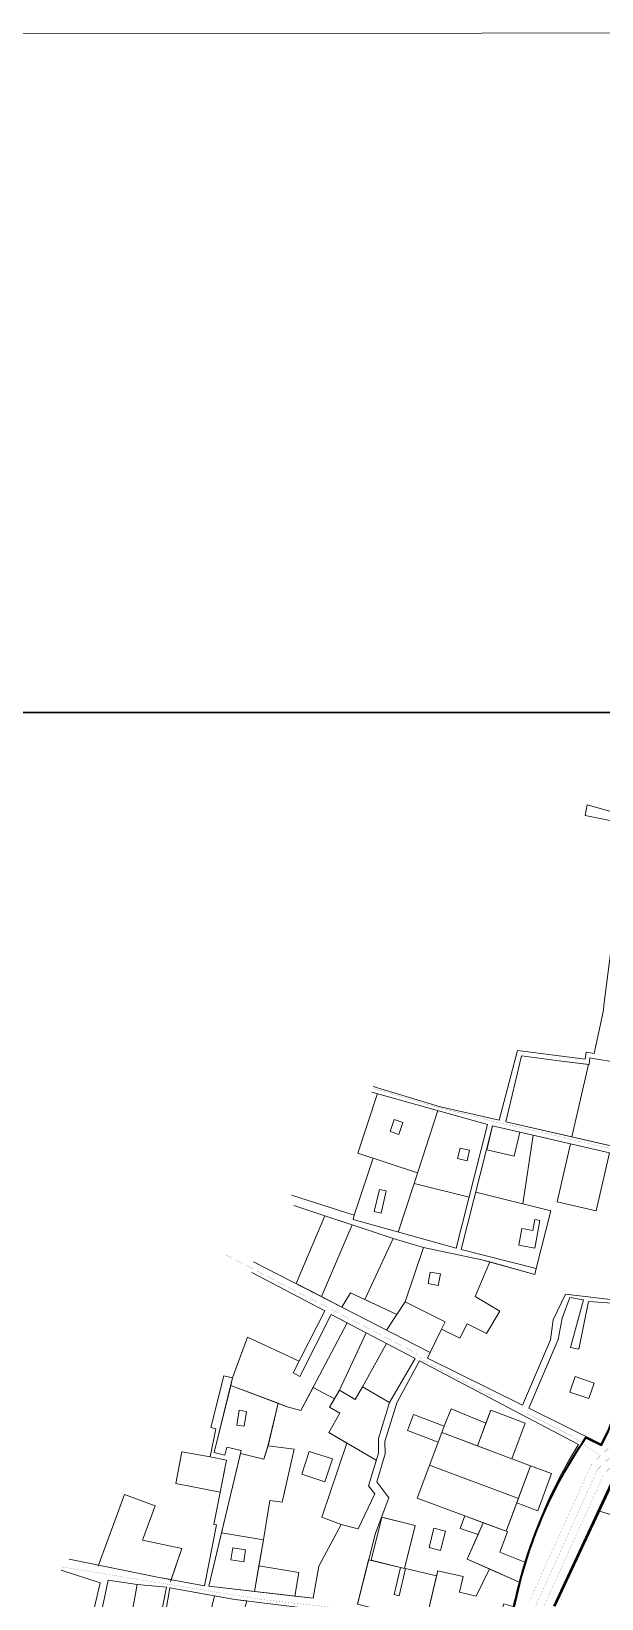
# Model space of a CAD drawing. Header units: millimetres. Extents: x 4203764 to 12476749, y 34048 to 3000914.
# Drawn here: x 11392563 to 11521632, y 2345947 to 2700657 of the extents above; entities that cross this region are included whole.
import ezdxf

# ---------------------------------------------------------------- set-up
doc = ezdxf.new("R2010")
doc.units = ezdxf.units.MM
doc.header["$MEASUREMENT"] = 0
for name, color, linetype, lineweight in [('2', 240, 'Continuous', 25), ('4', 1, 'Continuous', 35), ('building property', 253, 'Continuous', 15), ('FORMAT', 250, 'Continuous', 0), ('road netwrk', 1, 'Continuous', 35), ('streets', 254, 'Continuous', 9)]:
    doc.layers.add(name, color=color, linetype=linetype, lineweight=lineweight)

# ---------------------------------------------------------------- blocks, each defined once
blk = doc.blocks.new('EEEEEEEEE')
at = {"layer": 'FORMAT'}
blk.add_lwpolyline([(11101940, 671029), (12476749, 671572), (12476365, 1642602), (11101557, 1642059)], close=True, dxfattribs=at)

msp = doc.modelspace()

# ---------------------------------------------------------------- linework, layer by layer
at = {"layer": '2', "const_width": 23.31871}
for points in [[(11505356.28519, 2345489.68327), (11519229.12762, 2376194.86505), (11526080.73421, 2382768.16634), (11539732.61262, 2402235.21558), (11551364.12316, 2410613.61688), (11563474.46473, 2414618.87099), (11583280.0232, 2419514.98877), (11603038.86146, 2419409.75964), (11630527.0564, 2416450.09725), (11642082.86143, 2419063.66975), (11652342.31561, 2425213.69798), (11663641.62653, 2436448.46642), (11682105.88954, 2452723.95054), (11698082.97179, 2466044.24547), (11711912.35094, 2476248.7922), (11731263.85979, 2486862.80002), (11746716.76447, 2504453.27824), (11765604.68062, 2521138.03857), (11774533.46919, 2525254.88893)], [(11775368.15101, 2521815.494), (11767521.78675, 2518197.72353), (11749180.74704, 2501996.04996), (11733469.68941, 2484111.70895), (11713786.80507, 2473315.94672), (11700227.79147, 2463310.89975), (11684366.46325, 2450087.11042), (11666016.29917, 2433912.1998), (11654490.86297, 2422452.59771), (11643391.42135, 2415799.03914), (11630729.6785, 2412935.33706), (11602843.21797, 2415937.88083), (11583693.8075, 2416039.86434), (11564437.85766, 2411279.61492), (11552961.08305, 2407483.90045), (11542238.85513, 2399760.47296), (11528729.53746, 2380496.7098), (11522117.65889, 2374153.39902), (11508585.52512, 2344202.31802)], [(11579689.33836, 2418627.33817), (11578288.10865, 2423398.37838), (11568379.33382, 2427966.3005), (11560059.6008, 2431228.8038), (11555632.33055, 2432816.18389), (11554791.98281, 2434215.36275), (11543703.18768, 2437198.1549), (11541247.00338, 2438163.16691), (11532699.11019, 2440124.5409), (11533514.76869, 2445417.67972), (11524473.79321, 2447611.90267), (11510095.97274, 2450954.69477), (11497566.59509, 2453837.41354), (11491899.87419, 2455311.89434), (11483708.04648, 2457364.03542), (11469979.4236, 2461397.66991)], [(11521375.62787, 2378254.17663), (11514768.76915, 2382810.06796), (11496828.10307, 2391766.98217), (11480890.95727, 2400075.93129), (11479865.96964, 2401407.85617), (11436638.30432, 2423699.66528)], [(11501609.05388, 2334702.70781), (11484717.29658, 2338326.82634), (11480446.35211, 2340252.07149), (11467777.20782, 2343203.90526), (11444874.49056, 2345725.09024), (11399265.54818, 2353168.46656)]]:
    msp.add_lwpolyline(points, dxfattribs=at)
at = {"layer": '4', "lineweight": 30}
msp.add_xline((11792562.75326, 2546470.7114), (1, 0), dxfattribs=at)
at = {"layer": '4', "const_width": 23.31871}
msp.add_lwpolyline([(11481294.00148, 2243093.91698), (11487913.32139, 2268578.20495), (11496333.736, 2302985.95585), (11502520.64212, 2332035.24142), (11506970.90516, 2344846.00064), (11520673.39326, 2375174.13203), (11527405.13584, 2381632.43807), (11540985.73388, 2400997.84427), (11552162.60311, 2409048.75867), (11563956.1612, 2412949.24295), (11583486.91535, 2417777.42656), (11602941.03972, 2417673.82023), (11630628.36745, 2414692.71715), (11642737.14139, 2417431.35445), (11653416.58929, 2423833.14784), (11664828.96285, 2435180.33311), (11683236.17639, 2451405.53048), (11699155.38163, 2464677.57261), (11712849.578, 2474782.36946), (11732366.7746, 2485487.25449), (11747948.75576, 2503224.6641), (11766563.23369, 2519667.88105), (11774950.8101, 2523535.19147)], dxfattribs=at)
at = {"layer": 'building property'}
for p, q in [((11485409.86041, 2406934.30985), (11486232.90448, 2408582.02551)), ((11502782.62821, 2368614.32158), (11482690.33523, 2376133.48642)), ((11500312.39295, 2361073.70638), (11500003.89839, 2361189.1547)), ((11484533.60394, 2352269.14588), (11481855.08652, 2340788.92503)), ((11474658.63639, 2346855.26668), (11474658.63639, 2346855.26668))]:
    msp.add_line(p, q, dxfattribs=at)
for points in [[(11528962.64701, 2521103.0964), (11528391.68203, 2521111.01527), (11517903.1709, 2523221.8217), (11518380.59489, 2525594.12201), (11528873.58657, 2522677.76766), (11531232.32608, 2531164.47092), (11531323.13542, 2535049.99635), (11531409.51437, 2538745.95567), (11534146.99656, 2544207.53767), (11542372.82898, 2543098.32517), (11547260.15995, 2541942.05269)], [(11528962.64701, 2521103.0964), (11525147.31666, 2503658.18619), (11522101.20202, 2480298.11882), (11522014.47242, 2479098.66063), (11519917.81205, 2469308.25212), (11519917.81205, 2469308.25212), (11518109.77106, 2469608.53216), (11517937.71305, 2468012.87363), (11502583.67891, 2470015.27571), (11498456.36151, 2454213.64399), (11484847.29781, 2457337.63778), (11469889.52605, 2461824.23815)], [(11518617.80673, 2466835.22718), (11514856.30746, 2450448.99637)], [(11479992.62261, 2442284.40488), (11466424.19399, 2446801.25756), (11470899.7997, 2460245.7821)], [(11484545.73419, 2456402.55824), (11479230.0169, 2439919.7397), (11491636.03006, 2436780.65891)], [(11523415.58349, 2446842.66783), (11520406.32231, 2433718.23367), (11511558.47904, 2435746.92847), (11514567.74022, 2448871.36262), (11506127.35096, 2450806.63354), (11503810.7918, 2435287.12384), (11510110.13386, 2433714.16489), (11506844.04596, 2420634.2273), (11506494.36864, 2419312.58327), (11496332.54235, 2422142.71724), (11492988.67706, 2414331.84129), (11498551.03856, 2410997.4131), (11495548.02154, 2405987.89864), (11491175.23719, 2408172.13123), (11489527.54531, 2404873.49426), (11485409.86041, 2406934.30985), (11482784.48704, 2401688.59046), (11482248.25007, 2400393.35577), (11503731.53257, 2389759.00038), (11510040.25279, 2404537.50855), (11510676.48213, 2409082.13794), (11513472.7708, 2414838.6096), (11524901.53131, 2413464.93256)], [(11506127.35096, 2450806.63354), (11503810.7918, 2435287.12384)], [(11465652.17853, 2432707.30302), (11469952.92653, 2445626.56258)], [(11479230.0169, 2439919.7397), (11475573.61919, 2428923.07226)], [(11493120.21241, 2437956.58398), (11510110.13386, 2433714.16489), (11506844.04596, 2420634.2273)], [(11452472.45162, 2417245.65855), (11458959.20483, 2432621.10447)], [(11458198.35382, 2414306.94958), (11465136.24195, 2430559.8438)], [(11474417.19773, 2427462.81383), (11468005.85287, 2413678.62479)], [(11481292.42793, 2425413.38287), (11477170.46839, 2413108.7679)], [(11482784.48704, 2401688.59046), (11485409.86041, 2406934.30985), (11489527.54531, 2404873.49426), (11491175.23719, 2408172.13123), (11495548.02154, 2405987.89864), (11498551.03856, 2410997.4131), (11492988.67706, 2414331.84129), (11496332.54235, 2422142.71724)], [(11462799.07764, 2411945.71673), (11464814.22849, 2415163.12305), (11475302.62842, 2410284.72586)], [(11472954.0656, 2406733.86484), (11477170.46839, 2413108.7679), (11486234.18715, 2408581.38481)], [(11437693.29167, 2394222.64648), (11437693.29167, 2394222.64648), (11450441.80998, 2389384.89691), (11453574.68798, 2388505.82618), (11464045.19195, 2408384.06465)], [(11453169.23919, 2399729.79065), (11441495.8054, 2405163.10353), (11438110.13484, 2395895.04841)], [(11468371.4297, 2406105.29686), (11462272.27833, 2393119.54787)], [(11472908.2407, 2403715.61341), (11467541.12851, 2393878.09904)], [(11461157.57873, 2391199.94633), (11456332.4756, 2393741.48247)], [(11473633.47235, 2390340.3163), (11467541.12851, 2393878.09904), (11465883.06805, 2391022.78677), (11462272.27833, 2393119.54787), (11460042.87914, 2389280.34478), (11462412.69214, 2387904.21045), (11459864.3338, 2383515.73428), (11470610.83897, 2377275.31162)], [(11446116.12797, 2380452.42316), (11448394.82973, 2390161.67564)], [(11495428.54287, 2385647.2292), (11487590.94616, 2388887.04558), (11486008.99618, 2385001.42714)], [(11445067.60129, 2359238.55359), (11446540.03217, 2368195.57457), (11449359.10108, 2367816.07707), (11452020.92212, 2379768.33509), (11446141.341, 2380535.26436), (11445215.0332, 2377491.74029), (11439886.71365, 2378765.80862)], [(11463947.03684, 2381144.93631), (11458319.99141, 2364406.92433), (11462696.81095, 2362714.09959)], [(11435273.01978, 2370025.45837), (11425237.49532, 2372004.48733), (11426648.21786, 2379158.16771), (11433017.08759, 2378012.8386)], [(11511113.08446, 2344170.26567), (11524307.37193, 2372405.39003), (11528934.61873, 2376976.43128), (11555517.04374, 2365895.2013), (11553784.51861, 2361739.09956), (11552599.26727, 2361869.61365), (11550152.85799, 2355089.9008), (11549421.12673, 2352150.52769), (11547173.56034, 2347248.04987), (11548850.82407, 2346330.13909), (11552397.99967, 2354330.23261), (11557377.492, 2365078.02618), (11573515.94021, 2359092.27599), (11573845.28119, 2356468.87267), (11571630.49565, 2349491.56828), (11571885.78293, 2348472.98053), (11571599.41296, 2344194.16826)], [(11407649.33218, 2353311.25245), (11413646.92443, 2369527.66149), (11420553.53133, 2366973.27279), (11417685.26837, 2359218.00643), (11426599.3429, 2357304.72943), (11424081.01601, 2349767.92716)], [(11493671.4179, 2360462.77366), (11489628.28375, 2361840.48843), (11490689.06761, 2364675.0559)], [(11494852.76066, 2363116.87165), (11491199.06847, 2354908.19806), (11502955.06015, 2349675.5896)], [(11521187.31678, 2365728.62591), (11529111.22987, 2363199.24426)], [(11443087.85131, 2347569.17411), (11445067.60129, 2359238.55359), (11435601.50515, 2360844.50904)], [(11504256.17293, 2354213.05407), (11498585.75043, 2356459.86853), (11500312.39295, 2361073.70638)], [(11444077.7263, 2353403.86385), (11453134.41856, 2351867.36516), (11452225.87403, 2346512.06729)], [(11468894.70667, 2354715.58875), (11476100.32689, 2353034.40339), (11474658.63639, 2346855.26668), (11475791.16268, 2346591.03035), (11477229.49915, 2352755.79156), (11484264.20296, 2351114.4837)], [(11484533.60394, 2352269.14588), (11490296.96922, 2350959.06991), (11489483.84488, 2347381.92424), (11493225.98675, 2346531.29446), (11496214.5853, 2352675.78446)], [(11416524.37681, 2349169.41831), (11414019.69099, 2335354.85223), (11407167.2476, 2336768.77993)], [(11431292.68444, 2335572.0783), (11434007.12432, 2346589.55965)]]:
    msp.add_lwpolyline(points, dxfattribs=at)
for points in [[(11518617.80673, 2466835.22718), (11512556.97105, 2467604.44961), (11503511.60071, 2468788.6273), (11499980.1348, 2453863.85812), (11514856.30746, 2450448.99637), (11518617.80673, 2466835.22718)], [(11546411.83778, 2463199.89021), (11539616.30707, 2464871.17869), (11530724.30299, 2466403.39213), (11519683.53893, 2468214.3079), (11518981.99473, 2468364.54677), (11518785.20185, 2466813.98191), (11518617.80673, 2466835.22718), (11514856.30746, 2450448.99637), (11534281.91849, 2445989.79995), (11533529.31925, 2440572.6123), (11539709.59234, 2439348.28139), (11546411.83778, 2463199.89021)], [(11474685.11728, 2454397.19428), (11476672.11641, 2453703.3928), (11475719.64797, 2450975.58951), (11473732.64884, 2451669.391)], [(11496914.78141, 2452918.9553), (11503113.62777, 2451497.64087), (11501868.30056, 2446066.33601), (11495669.45421, 2447487.65044)], [(11489574.12161, 2447937.66577), (11491713.06447, 2447441.67931), (11491161.44934, 2445062.83767), (11489022.50649, 2445558.82412)], [(11489574.12161, 2447937.66577), (11491713.06447, 2447441.67931), (11491161.44934, 2445062.83767), (11489022.50649, 2445558.82412)], [(11514567.74022, 2448871.36262), (11523415.58349, 2446842.66783), (11520406.32231, 2433718.23367), (11511558.47904, 2435746.92847)], [(11471321.34301, 2438578.05728), (11472891.59361, 2438213.94141), (11471732.09393, 2433213.59608), (11470161.84333, 2433577.71194)], [(11465136.24195, 2430559.8438), (11458959.20483, 2432621.10447), (11452472.45162, 2417245.65855), (11458198.35382, 2414306.94958), (11465136.24195, 2430559.8438)], [(11474417.19773, 2427462.81383), (11465136.24195, 2430559.8438), (11458198.35382, 2414306.94958), (11462799.07764, 2411945.71673), (11464814.22849, 2415163.12305), (11468005.85287, 2413678.62479), (11474417.19773, 2427462.81383)], [(11506070.22237, 2429282.47013), (11503569.72652, 2429741.23384), (11502868.27777, 2425917.98097), (11506522.17953, 2425247.60292), (11507673.02301, 2431520.28589), (11507673.02301, 2431520.28589), (11507673.02301, 2431520.28589), (11506519.6171, 2431731.90023)], [(11481292.42793, 2425413.38287), (11474417.19773, 2427462.81383), (11468005.85287, 2413678.62479), (11475302.62842, 2410284.72586), (11477170.46839, 2413108.7679), (11481292.42793, 2425413.38287)], [(11498551.03856, 2410997.4131), (11492988.67706, 2414331.84129), (11496332.54235, 2422142.71724), (11494489.23586, 2422656.08995), (11481292.42793, 2425413.38287), (11477170.46839, 2413108.7679), (11486232.90448, 2408582.02551), (11485409.86041, 2406934.30985), (11489527.54531, 2404873.49426), (11491175.23719, 2408172.13123), (11495548.02154, 2405987.89864), (11498551.03856, 2410997.4131)], [(11482807.53595, 2419851.71181), (11482332.61087, 2417263.12832), (11484667.8743, 2416834.67965), (11485142.79937, 2419423.26314)], [(11484667.8743, 2416834.67965), (11482332.61087, 2417263.12832), (11482807.53595, 2419851.71181), (11485142.79937, 2419423.26314), (11484667.8743, 2416834.67965)], [(11453169.23919, 2399729.79065), (11441495.8054, 2405163.10353), (11438110.13484, 2395895.04841), (11437693.29167, 2394222.64648), (11450441.80998, 2389384.89691), (11453574.68798, 2388505.82618), (11464045.19195, 2408384.06465), (11460452.42246, 2410276.49125), (11453306.7209, 2396258.42258), (11451793.03449, 2397030.02326), (11453169.23919, 2399729.79065)], [(11515639.68345, 2396214.27794), (11514431.91391, 2392707.24089), (11518725.13252, 2391228.72252), (11519932.90207, 2394735.75957)], [(11515639.68345, 2396214.27794), (11519932.90207, 2394735.75957), (11518725.13252, 2391228.72252), (11514431.91391, 2392707.24089), (11515639.68345, 2396214.27794)], [(11448394.82973, 2390161.67564), (11437693.29167, 2394222.64648), (11433905.07182, 2379024.06194), (11436363.35826, 2378411.33847), (11436824.72044, 2380262.35359), (11440052.20362, 2379457.90921), (11439886.71365, 2378765.80862), (11445215.0332, 2377491.74029), (11446116.12797, 2380452.42316), (11448394.82973, 2390161.67564)], [(11459864.3338, 2383515.73428), (11462412.69214, 2387904.21045), (11460042.87914, 2389280.34478), (11461157.57873, 2391199.94633), (11456332.4756, 2393741.48247), (11453574.68798, 2388505.82618), (11450441.80998, 2389384.89691), (11448394.82973, 2390161.67564), (11446135.7417, 2380535.99473), (11452020.92212, 2379768.33509), (11449359.10108, 2367816.07707), (11446540.03217, 2368195.57457), (11445067.60129, 2359238.55359), (11444077.7263, 2353403.86385), (11453134.41856, 2351867.36516), (11452225.87403, 2346512.06729), (11456315.23277, 2346039.00116), (11457647.8519, 2353307.51808), (11462696.81095, 2362714.09959), (11458319.99141, 2364406.92433), (11463947.03684, 2381144.93631), (11459864.3338, 2383515.73428)], [(11439616.12204, 2388577.7925), (11439086.64824, 2385219.5704), (11440750.36097, 2384957.26128), (11441279.83477, 2388315.48338)], [(11440750.36097, 2384957.26128), (11439086.64824, 2385219.5704), (11439616.12204, 2388577.7925), (11441279.83477, 2388315.48338), (11440750.36097, 2384957.26128)], [(11479068.87961, 2387598.63596), (11486008.99618, 2385001.42714), (11484659.65895, 2381395.80346), (11477719.54238, 2383993.01228)], [(11486008.99618, 2385001.42714), (11479068.87961, 2387598.63596), (11477719.54238, 2383993.01228), (11484659.65895, 2381395.80346), (11486008.99618, 2385001.42714)], [(11495428.54287, 2385647.2292), (11487590.94616, 2388887.04558), (11486008.99618, 2385001.42714), (11485469.06505, 2383558.65329), (11493519.47941, 2380545.93629), (11495428.54287, 2385647.2292)], [(11496528.60115, 2388586.7436), (11504349.08145, 2385660.07512), (11501339.95971, 2377619.26782), (11493519.47941, 2380545.93629)], [(11452020.92212, 2379768.33509), (11446141.341, 2380535.26436), (11445215.0332, 2377491.74029), (11439886.71365, 2378765.80862), (11435601.50515, 2360844.50904), (11445067.60129, 2359238.55359), (11446540.03217, 2368195.57457), (11449359.10108, 2367816.07707), (11452020.92212, 2379768.33509)], [(11485469.06505, 2383558.65329), (11505561.35804, 2376039.48845), (11500003.89839, 2361189.1547), (11479911.6054, 2368708.31954)], [(11436704.74158, 2377285.62458), (11433017.08759, 2378012.8386), (11426648.21786, 2379158.16771), (11425237.49532, 2372004.48733), (11435273.01978, 2370025.45837), (11436704.74158, 2377285.62458)], [(11458974.52359, 2372410.6941), (11453780.09604, 2374156.97555), (11455445.20121, 2379267.70253), (11460709.51638, 2377571.54279)], [(11460709.51638, 2377571.54279), (11458974.52359, 2372410.6941), (11453780.09604, 2374156.97555), (11455445.20121, 2379267.70253), (11460709.51638, 2377571.54279)], [(11505561.35804, 2376039.48845), (11510318.21161, 2374259.32498), (11507171.49514, 2365850.84471), (11502414.64157, 2367631.00819)], [(11510318.21161, 2374259.32498), (11505561.35804, 2376039.48845), (11502414.64157, 2367631.00819), (11507171.49514, 2365850.84471), (11510318.21161, 2374259.32498)], [(11426599.3429, 2357304.72943), (11417685.26837, 2359218.00643), (11420553.53133, 2366973.27279), (11413646.92443, 2369527.66149), (11407724.22546, 2353513.75038), (11421479.45474, 2350749.56539), (11424241.31543, 2350247.66828), (11426599.3429, 2357304.72943)], [(11477045.80468, 2352762.0693), (11479458.23331, 2362532.07944), (11471852.87529, 2364410.00824), (11469440.44665, 2354639.99811)], [(11494852.76066, 2363116.87165), (11490689.06761, 2364675.0559), (11489628.28375, 2361840.48843), (11493671.4179, 2360462.77366), (11494852.76066, 2363116.87165)], [(11445067.60129, 2359238.55359), (11435601.50515, 2360844.50904), (11432714.15301, 2348769.22664), (11443087.85131, 2347569.17411), (11445067.60129, 2359238.55359)], [(11483655.2244, 2361879.41203), (11482576.01402, 2357508.75576), (11485175.6336, 2356866.85297), (11486254.84398, 2361237.50925)], [(11483655.2244, 2361879.41203), (11486254.84398, 2361237.50925), (11485175.6336, 2356866.85297), (11482576.01402, 2357508.75576), (11483655.2244, 2361879.41203)], [(11438168.80707, 2357457.3449), (11437739.72267, 2354735.8491), (11440623.74077, 2354281.14063), (11441052.82517, 2357002.63643)], [(11440623.74077, 2354281.14063), (11437739.72267, 2354735.8491), (11438168.80707, 2357457.3449), (11441052.82517, 2357002.63643), (11440623.74077, 2354281.14063)], [(11453134.41856, 2351867.36516), (11444077.7263, 2353403.86385), (11443087.85131, 2347569.17411), (11452225.87403, 2346512.06729), (11453134.41856, 2351867.36516)], [(11484264.20296, 2351114.4837), (11477229.49915, 2352755.79156), (11475791.16268, 2346591.03035), (11474658.63639, 2346855.26668), (11476091.75081, 2352997.64602), (11473243.12566, 2353701.03371), (11468894.70667, 2354715.58875), (11466348.92875, 2344718.31333), (11481855.08652, 2340788.92503), (11484264.20296, 2351114.4837)], [(11416524.37681, 2349169.41831), (11409923.00237, 2350124.23895), (11407178.61936, 2336823.89189), (11407169.03732, 2336768.41064), (11414019.69099, 2335354.85223), (11416524.37681, 2349169.41831)], [(11423113.20473, 2348516.74529), (11416524.37681, 2349169.41831), (11414019.69099, 2335354.85223), (11416563.36343, 2334758.12785), (11417235.43927, 2337747.04517), (11420889.24431, 2337039.06929), (11423113.20473, 2348516.74529)], [(11431292.68444, 2335572.0783), (11434007.12432, 2346589.55965), (11423928.88165, 2348360.07275), (11421674.20393, 2335225.41647), (11421297.81481, 2333152.66428), (11429905.09667, 2331262.6487), (11431292.68444, 2335572.0783)], [(11441300.2977, 2345450.84264), (11438595.74115, 2345783.44628), (11434007.12432, 2346589.55965), (11431292.68444, 2335572.0783), (11436011.00501, 2334246.96902), (11434370.73614, 2328406.45872), (11436348.61976, 2327850.0165), (11441300.2977, 2345450.84264)]]:
    msp.add_lwpolyline(points, close=True, dxfattribs=at)
msp.add_lwpolyline([(11528304.72796, 2412522.00503), (11518659.85282, 2413202.25841), (11516448.20215, 2402378.62322), (11514591.39457, 2402758.03454), (11517523.52957, 2413584.62868), (11514467.36015, 2414067.95662), (11512713.53962, 2409398.10004), (11511778.27852, 2404603.66699), (11505131.15578, 2389066.17838), (11521470.14951, 2380978.2772), (11522911.12592, 2383889.30494, -0.2394004061)], format="xyb", dxfattribs=at)
for points in [[(11484659.65895, 2381395.80346), (11477719.54238, 2383993.01228), (11479068.87961, 2387598.63596), (11486008.99618, 2385001.42714), (11487590.94616, 2388887.04558), (11495428.54287, 2385647.2292), (11496528.60115, 2388586.7436), (11504349.08145, 2385660.07512), (11501339.95971, 2377619.26782), (11505561.35804, 2376039.48845), (11510318.21161, 2374259.32498), (11507171.49514, 2365850.84471), (11502414.64157, 2367631.00819), (11500003.89839, 2361189.1547), (11500312.39295, 2361073.70638), (11498585.75043, 2356459.86853), (11504256.17293, 2354213.05407, -0.063635971), (11516360.17448, 2380828.09015), (11480440.567, 2399748.09623), (11475287.33761, 2390274.69809), (11472599.9711, 2381542.39511), (11472601.09985, 2378686.05835), (11470783.91145, 2372366.77507), (11473430.96649, 2368740.60354), (11471809.63635, 2364420.68488), (11479458.23331, 2362532.07944), (11477045.80468, 2352762.0693), (11476091.75081, 2352997.64602), (11474658.63639, 2346855.26668), (11475791.16268, 2346591.03035), (11477229.49915, 2352755.79156), (11484264.20296, 2351114.4837), (11484533.60394, 2352269.14588), (11490296.96922, 2350959.06991), (11489483.84488, 2347381.92424), (11493225.98675, 2346531.29446), (11496214.5853, 2352675.78446), (11491199.06847, 2354908.19806), (11493671.4179, 2360462.77366), (11489628.28375, 2361840.48843), (11490689.06761, 2364675.0559), (11479911.6054, 2368708.31954), (11484659.65895, 2381395.80346)], [(11500312.39295, 2361073.70638), (11500003.89839, 2361189.1547), (11494852.76066, 2363116.87165), (11491199.06847, 2354908.19806), (11502955.06015, 2349675.5896, -0.0102333007), (11504256.17293, 2354213.05407), (11498585.75043, 2356459.86853), (11500312.39295, 2361073.70638)], [(11499503.51194, 2344740.58857), (11501640.52512, 2344166.52113, -0.0122790927), (11502955.06015, 2349675.5896), (11496214.5853, 2352675.78446), (11493225.98675, 2346531.29446), (11489483.84488, 2347381.92424), (11490296.96922, 2350959.06991), (11484533.60394, 2352269.14588), (11481855.08652, 2340788.92503), (11496951.72241, 2336963.31296), (11499503.51194, 2344740.58857)]]:
    msp.add_lwpolyline(points, format="xyb", close=True, dxfattribs=at)
at = {"layer": 'road netwrk'}
for points in [[(11501842.29498, 2344125.36864, -0.1002282472), (11518080.33804, 2382426.48275), (11521563.34664, 2380702.37232), (11523101.83228, 2383810.38595, -0.239454439), (11555364.23931, 2415458.54619, -0.032935725), (11575582.61249, 2419648.2446), (11576751.58987, 2422008.26941), (11580083.06702, 2421682.7043, -0.0405471749), (11616379.18861, 2421397.78237), (11631663.85864, 2418688.55641, -0.1099212459), (11635502.24929, 2421527.29757, 0.081966829), (11660317.40682, 2436978.75093), (11660132.38047, 2438426.2653), (11674745.28115, 2451228.83267), (11699567.9464, 2471586.71713), (11698786.43392, 2473124.8217), (11720548.01243, 2484443.62383, 0.1076487411), (11739541.66676, 2503632.44386)], [(11510878.41512, 2344247.67973), (11523865.96451, 2372096.23879), (11531494.61293, 2379632.22469, -0.1835036204), (11560392.33749, 2407656.852, -0.0580693359), (11590459.4389, 2413215.75185), (11592471.18735, 2413807.30602), (11611784.48469, 2412405.73763)]]:
    msp.add_lwpolyline(points, format="xyb", dxfattribs=at)
at = {"layer": 'streets'}
msp.add_line((11516864.63712, 2468152.81922), (11516864.63712, 2468152.81922), dxfattribs=at)
msp.add_line((11516864.63712, 2468152.81922), (11516864.63712, 2468152.81922), dxfattribs=at)
msp.add_lwpolyline([(11512556.97105, 2467604.44961), (11518785.20185, 2466813.98191), (11518981.99473, 2468364.54677), (11519683.53893, 2468214.3079), (11530724.30299, 2466403.39213), (11539616.30707, 2464871.17869), (11546411.83778, 2463199.89021), (11539709.59234, 2439348.28139), (11533529.31925, 2440572.6123), (11534281.91849, 2445989.79995), (11499980.1348, 2453863.85812), (11503511.60071, 2468788.6273)], close=True, dxfattribs=at)
for points in [[(11469625.59557, 2460604.64736), (11495825.13214, 2453225.84276)], [(11495825.13214, 2453225.84276), (11488701.32848, 2425259.88284), (11465389.22257, 2431764.95221), (11465652.17853, 2432707.30302), (11451402.92898, 2437280.61931)], [(11451973.61219, 2434952.17794), (11474417.19773, 2427462.81383), (11481292.42793, 2425413.38287), (11494489.23586, 2422656.08995), (11506494.36864, 2419312.58327), (11506844.04596, 2420634.2273), (11489821.55965, 2424949.66084), (11496914.78141, 2452918.9553), (11532220.69903, 2444823.76994)], [(11442462.46827, 2419752.37549), (11458949.06619, 2411068.35708), (11451793.03449, 2397030.02326), (11453306.7209, 2396258.42258), (11460452.42246, 2410276.49125), (11479411.32138, 2400290.23282), (11473633.47235, 2390340.3163), (11471101.06319, 2382167.76172), (11471102.36814, 2378865.55163), (11468830.18507, 2371514.37764), (11470285.61052, 2369685.30944), (11466563.4265, 2361729.47687), (11462696.81095, 2362714.09959), (11457647.8519, 2353307.51808), (11456315.23277, 2346039.00116), (11432714.15301, 2348769.22664), (11440052.20362, 2379457.90921), (11436824.72044, 2380262.35359), (11436363.35826, 2378411.33847), (11433905.07182, 2379024.06194), (11438110.13484, 2395895.04841), (11436117.46178, 2396391.71858), (11433197.77086, 2384677.72861), (11434278.30858, 2384408.40653), (11434278.30858, 2384408.40653), (11433017.08759, 2378012.8386), (11436704.74158, 2377285.62458), (11433841.29798, 2362765.29217), (11434499.57137, 2362635.47911), (11431786.28123, 2348876.56492), (11421479.45474, 2350749.56539), (11401093.8332, 2354846.16226)], [(11524901.53131, 2413464.93256), (11513472.7708, 2414838.6096), (11510676.48213, 2409082.13794), (11510040.25279, 2404537.50855), (11503731.53257, 2389759.00038), (11482248.25007, 2400393.35577), (11482784.48704, 2401688.59046), (11442813.66825, 2422202.843)], [(11522911.12592, 2383889.30494), (11521470.14951, 2380978.2772), (11505131.15578, 2389066.17838), (11511778.27852, 2404603.66699), (11512713.53962, 2409398.10004), (11514467.36015, 2414067.95662), (11517523.52957, 2413584.62868), (11514591.39457, 2402758.03454), (11516448.20215, 2402378.62322), (11518659.85282, 2413202.25841), (11528304.72796, 2412522.00503)], [(11399300.6787, 2352361.07449), (11408109.06265, 2349549.35079), (11403139.8479, 2328175.40288)], [(11405714.04566, 2328343.8263), (11407178.61936, 2336823.89189), (11409923.00237, 2350124.23895), (11416524.37681, 2349169.41831), (11423113.20473, 2348516.74529), (11420594.35962, 2335517.19376), (11421674.20393, 2335225.41647), (11423928.88165, 2348360.07275), (11438595.74115, 2345783.44628), (11471757.18281, 2341705.28562)]]:
    msp.add_lwpolyline(points, dxfattribs=at)
msp.add_lwpolyline([(11480440.567, 2399748.09623), (11475287.33761, 2390274.69809), (11472599.9711, 2381542.39511), (11472601.09985, 2378686.05835), (11470783.91145, 2372366.77507), (11473430.96649, 2368740.60354), (11470430.04206, 2360744.85415), (11466348.92875, 2344718.31333), (11496951.72241, 2336963.31296), (11499503.51194, 2344740.58857), (11501640.52512, 2344166.52113, -0.0862748062), (11516360.17448, 2380828.09015), (11480440.567, 2399748.09623)], format="xyb", close=True, dxfattribs=at)

# ---------------------------------------------------------------- block references
at = {"layer": '2'}
msp.add_blockref('EEEEEEEEE', (0, 1058054.92715), dxfattribs=at)

doc.saveas('drawing.dxf')
